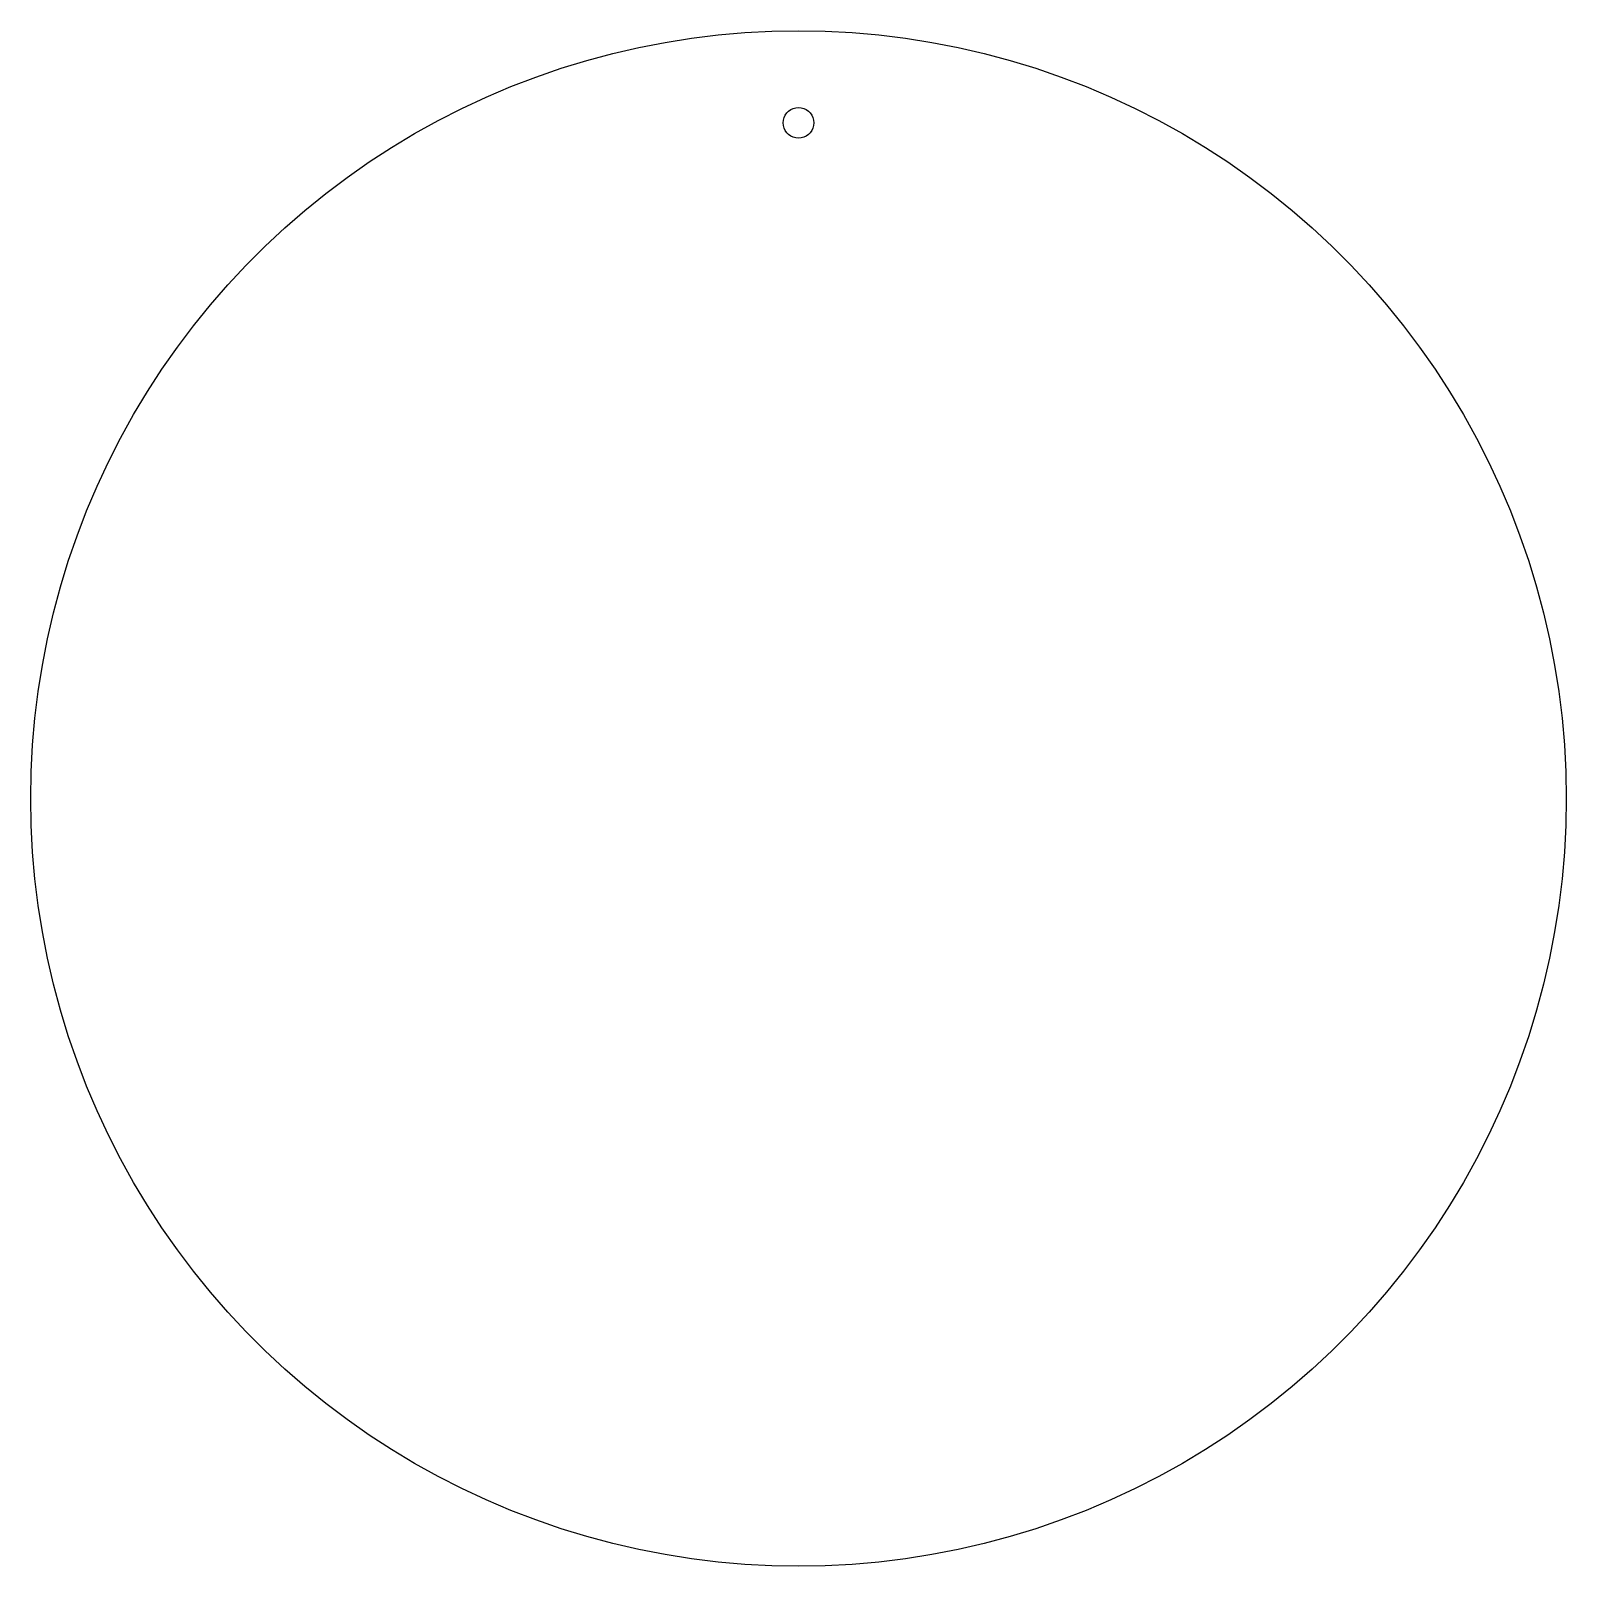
# Model space of a CAD drawing. Header units: metres. Extents: x 0 to 300, y 0 to 300.
import ezdxf

# ---------------------------------------------------------------- set-up
doc = ezdxf.new("R2010")
doc.units = ezdxf.units.M

msp = doc.modelspace()

# ---------------------------------------------------------------- linework, layer by layer
at = {"layer": 'CUT'}
for points in [[(300, 150), (299.9086, 144.7651), (299.6346, 139.5365), (299.1783, 134.3207), (298.5402, 129.124), (297.7212, 123.9528), (296.7221, 118.8132), (295.5444, 113.7117), (294.1893, 108.6544), (292.6585, 103.6475), (290.9539, 98.697), (289.0776, 93.809), (287.0318, 88.9895), (284.8191, 84.2443), (282.4421, 79.5793), (279.9038, 75), (277.2072, 70.5121), (274.3556, 66.1211), (271.3525, 61.8322), (268.2016, 57.6508), (264.9067, 53.5819), (261.4717, 49.6304), (257.901, 45.8012), (254.1988, 42.099), (250.3696, 38.5283), (246.4181, 35.0933), (242.3492, 31.7984), (238.1678, 28.6475), (233.8789, 25.6444), (229.4879, 22.7928), (225, 20.0962), (220.4207, 17.5579), (215.7557, 15.1809), (211.0105, 12.9682), (206.191, 10.9224), (201.303, 9.0461), (196.3525, 7.3415), (191.3456, 5.8107), (186.2883, 4.4556), (181.1868, 3.2779), (176.0472, 2.2788), (170.876, 1.4598), (165.6793, 0.8217), (160.4635, 0.3654), (155.2349, 0.0914), (150, 0), (144.7651, 0.0914), (139.5365, 0.3654), (134.3207, 0.8217), (129.124, 1.4598), (123.9528, 2.2788), (118.8132, 3.2779), (113.7117, 4.4556), (108.6544, 5.8107), (103.6475, 7.3415), (98.697, 9.0461), (93.809, 10.9224), (88.9895, 12.9682), (84.2443, 15.1809), (79.5793, 17.5579), (75, 20.0962), (70.5121, 22.7928), (66.1211, 25.6444), (61.8322, 28.6475), (57.6508, 31.7984), (53.5819, 35.0933), (49.6304, 38.5283), (45.8012, 42.099), (42.099, 45.8012), (38.5283, 49.6304), (35.0933, 53.5819), (31.7984, 57.6508), (28.6475, 61.8322), (25.6444, 66.1211), (22.7928, 70.5121), (20.0962, 75), (17.5579, 79.5793), (15.1809, 84.2443), (12.9682, 88.9895), (10.9224, 93.809), (9.0461, 98.697), (7.3415, 103.6475), (5.8107, 108.6544), (4.4556, 113.7117), (3.2779, 118.8132), (2.2788, 123.9528), (1.4598, 129.124), (0.8217, 134.3207), (0.3654, 139.5365), (0.0914, 144.7651), (0, 150), (0.0914, 155.2349), (0.3654, 160.4635), (0.8217, 165.6793), (1.4598, 170.876), (2.2788, 176.0472), (3.2779, 181.1868), (4.4556, 186.2883), (5.8107, 191.3456), (7.3415, 196.3525), (9.0461, 201.303), (10.9224, 206.191), (12.9682, 211.0105), (15.1809, 215.7557), (17.5579, 220.4207), (20.0962, 225), (22.7928, 229.4879), (25.6444, 233.8789), (28.6475, 238.1678), (31.7984, 242.3492), (35.0933, 246.4181), (38.5283, 250.3696), (42.099, 254.1988), (45.8012, 257.901), (49.6304, 261.4717), (53.5819, 264.9067), (57.6508, 268.2016), (61.8322, 271.3525), (66.1211, 274.3556), (70.5121, 277.2072), (75, 279.9038), (79.5793, 282.4421), (84.2443, 284.8191), (88.9895, 287.0318), (93.809, 289.0776), (98.697, 290.9539), (103.6475, 292.6585), (108.6544, 294.1893), (113.7117, 295.5444), (118.8132, 296.7221), (123.9528, 297.7212), (129.124, 298.5402), (134.3207, 299.1783), (139.5365, 299.6346), (144.7651, 299.9086), (150, 300), (155.2349, 299.9086), (160.4635, 299.6346), (165.6793, 299.1783), (170.876, 298.5402), (176.0472, 297.7212), (181.1868, 296.7221), (186.2883, 295.5444), (191.3456, 294.1893), (196.3525, 292.6585), (201.303, 290.9539), (206.191, 289.0776), (211.0105, 287.0318), (215.7557, 284.8191), (220.4207, 282.4421), (225, 279.9038), (229.4879, 277.2072), (233.8789, 274.3556), (238.1678, 271.3525), (242.3492, 268.2016), (246.4181, 264.9067), (250.3696, 261.4717), (254.1988, 257.901), (257.901, 254.1988), (261.4717, 250.3696), (264.9067, 246.4181), (268.2016, 242.3492), (271.3525, 238.1678), (274.3556, 233.8789), (277.2072, 229.4879), (279.9038, 225), (282.4421, 220.4207), (284.8191, 215.7557), (287.0318, 211.0105), (289.0776, 206.191), (290.9539, 201.303), (292.6585, 196.3525), (294.1893, 191.3456), (295.5444, 186.2883), (296.7221, 181.1868), (297.7212, 176.0472), (298.5402, 170.876), (299.1783, 165.6793), (299.6346, 160.4635), (299.9086, 155.2349)], [(153, 282), (152.9544, 281.4791), (152.8191, 280.9739), (152.5981, 280.5), (152.2981, 280.0716), (151.9284, 279.7019), (151.5, 279.4019), (151.0261, 279.1809), (150.5209, 279.0456), (150, 279), (149.4791, 279.0456), (148.9739, 279.1809), (148.5, 279.4019), (148.0716, 279.7019), (147.7019, 280.0716), (147.4019, 280.5), (147.1809, 280.9739), (147.0456, 281.4791), (147, 282), (147.0456, 282.5209), (147.1809, 283.0261), (147.4019, 283.5), (147.7019, 283.9284), (148.0716, 284.2981), (148.5, 284.5981), (148.9739, 284.8191), (149.4791, 284.9544), (150, 285), (150.5209, 284.9544), (151.0261, 284.8191), (151.5, 284.5981), (151.9284, 284.2981), (152.2981, 283.9284), (152.5981, 283.5), (152.8191, 283.0261), (152.9544, 282.5209)]]:
    msp.add_lwpolyline(points, close=True, dxfattribs=at)

doc.saveas('drawing.dxf')
